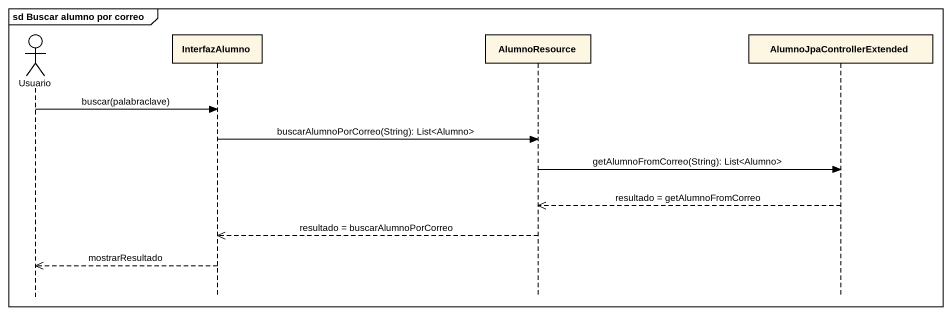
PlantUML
@startuml
mainframe sd Buscar alumno por correo
hide footbox
actor Usuario
participant InterfazAlumno
participant AlumnoResource
participant AlumnoJpaControllerExtended

Usuario -> InterfazAlumno : buscar(palabraclave)
InterfazAlumno -> AlumnoResource : buscarAlumnoPorCorreo(String): List<Alumno>
AlumnoResource -> AlumnoJpaControllerExtended : getAlumnoFromCorreo(String): List<Alumno>
AlumnoJpaControllerExtended -->> AlumnoResource : resultado = getAlumnoFromCorreo
AlumnoResource -->> InterfazAlumno : resultado = buscarAlumnoPorCorreo
InterfazAlumno -->> Usuario : mostrarResultado
@enduml
